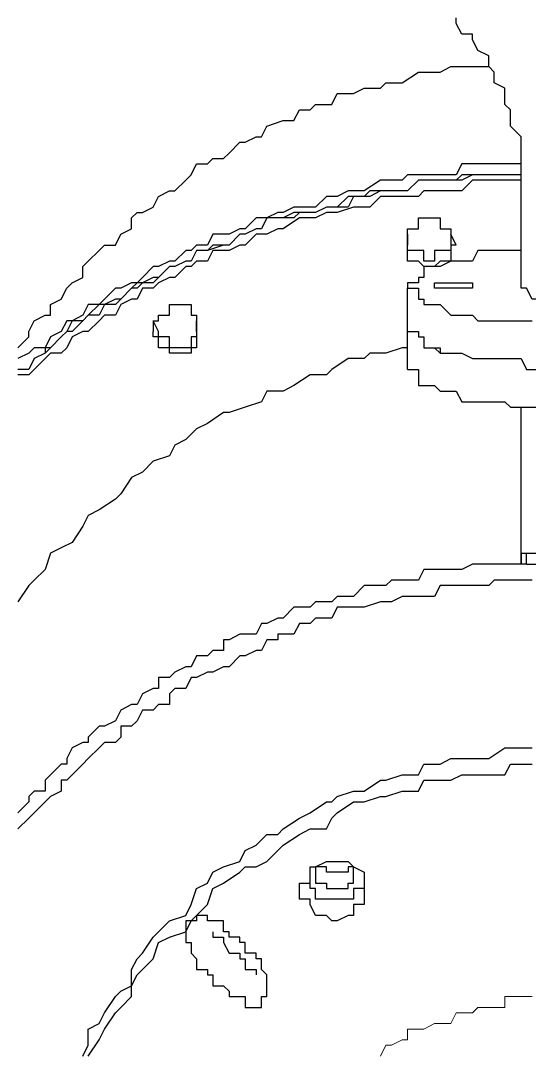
# Model space of a CAD drawing. Header units: millimetres. Extents: x 37084 to 180780, y -153145 to -16322.
# Drawn here: x 75475.4 to 75670.9, y -116561.1 to -116163.8 of the extents above; entities that cross this region are included whole.
import ezdxf

# ---------------------------------------------------------------- set-up
doc = ezdxf.new("R2010")
doc.units = ezdxf.units.MM
doc.header["$MEASUREMENT"] = 0
doc.linetypes.add('CONTINU', pattern=[0])
doc.layers.add('00', color=5, linetype='Continuous', lineweight=9)

# ---------------------------------------------------------------- blocks, each defined once
blk = doc.blocks.new('MBA')
at = {"color": 0, "linetype": 'ByBlock', "lineweight": 25}
for points in [[(1958029.15, 285665.31), (1958029.15, 285669.47), (1958029.15, 285671.55), (1958029.15, 285673.63), (1958029.15, 285677.79), (1958029.15, 285679.87), (1958024.99, 285684.04), (1958024.99, 285686.12), (1958024.99, 285690.28), (1958022.91, 285692.36), (1958022.91, 285696.52), (1958022.91, 285698.6), (1958018.75, 285700.68), (1958018.75, 285704.84), (1958016.67, 285706.92), (1958016.67, 285711.08), (1958012.51, 285713.16), (1958010.43, 285717.32), (1958010.43, 285719.4), (1958006.27, 285719.4), (1958004.19, 285723.56), (1958004.19, 285725.64)], [(1957835.7, 285598.75), (1957839.86, 285602.91), (1957839.86, 285604.99), (1957841.94, 285609.15), (1957846.1, 285611.23), (1957848.18, 285611.23), (1957848.18, 285615.39), (1957852.34, 285617.47), (1957854.42, 285621.63), (1957856.5, 285623.71), (1957860.66, 285625.79), (1957860.66, 285629.95), (1957862.74, 285632.03), (1957866.9, 285636.19), (1957868.98, 285638.27), (1957873.14, 285638.27), (1957875.22, 285642.43), (1957879.38, 285644.51), (1957879.38, 285648.67), (1957881.46, 285650.75), (1957883.54, 285650.75), (1957887.7, 285652.83), (1957889.78, 285656.99), (1957893.94, 285659.07), (1957896.02, 285659.07), (1957900.18, 285663.23), (1957902.26, 285665.31), (1957904.34, 285669.47), (1957908.5, 285669.47), (1957910.58, 285671.55), (1957914.74, 285671.55), (1957916.82, 285673.63), (1957920.98, 285677.79), (1957923.06, 285677.79), (1957927.22, 285679.87), (1957929.3, 285679.87), (1957931.38, 285684.04), (1957937.62, 285686.12), (1957941.78, 285686.12), (1957943.86, 285690.28), (1957948.02, 285690.28), (1957950.1, 285692.36), (1957954.27, 285692.36), (1957956.35, 285692.36), (1957958.43, 285696.52), (1957964.67, 285696.52), (1957968.83, 285698.6), (1957970.91, 285698.6), (1957975.07, 285698.6), (1957977.15, 285700.68), (1957979.23, 285700.68), (1957983.39, 285700.68), (1957989.63, 285704.84), (1957991.71, 285704.84), (1957995.87, 285704.84), (1957997.95, 285704.84), (1958002.11, 285706.92), (1958006.27, 285706.92), (1958010.43, 285706.92), (1958012.51, 285706.92), (1958016.67, 285706.92)], [(1958029.15, 285669.47), (1958024.99, 285669.47), (1958022.91, 285669.47), (1958018.75, 285669.47), (1958012.51, 285669.47), (1958010.43, 285669.47), (1958006.27, 285669.47), (1958004.19, 285665.31), (1958002.11, 285665.31), (1957997.95, 285665.31), (1957991.71, 285665.31), (1957989.63, 285665.31), (1957985.47, 285665.31), (1957983.39, 285663.23), (1957979.23, 285663.23), (1957977.15, 285663.23), (1957975.07, 285663.23), (1957968.83, 285659.07), (1957964.67, 285659.07), (1957962.59, 285659.07), (1957958.43, 285656.99), (1957956.35, 285656.99), (1957954.27, 285656.99), (1957950.1, 285652.83), (1957943.86, 285652.83), (1957941.78, 285652.83), (1957937.62, 285650.75), (1957935.54, 285650.75), (1957931.38, 285648.67), (1957929.3, 285648.67), (1957927.22, 285648.67), (1957923.06, 285644.51), (1957920.98, 285644.51), (1957916.82, 285642.43), (1957910.58, 285642.43), (1957908.5, 285638.27), (1957904.34, 285638.27), (1957902.26, 285636.19), (1957900.18, 285636.19), (1957896.02, 285632.03), (1957893.94, 285632.03), (1957889.78, 285629.95), (1957887.7, 285629.95), (1957883.54, 285625.79), (1957881.46, 285623.71), (1957879.38, 285623.71), (1957875.22, 285621.63), (1957873.14, 285621.63), (1957868.98, 285617.47), (1957866.9, 285615.39), (1957862.74, 285615.39), (1957860.66, 285611.23), (1957856.5, 285609.15), (1957854.42, 285609.15), (1957852.34, 285604.99), (1957848.18, 285602.91), (1957846.1, 285598.75), (1957841.94, 285598.75), (1957839.86, 285596.67), (1957835.7, 285594.59)], [(1958029.15, 285665.31), (1958024.99, 285665.31), (1958022.91, 285665.31), (1958016.67, 285665.31), (1958012.51, 285665.31), (1958010.43, 285665.31), (1958006.27, 285663.23), (1958004.19, 285663.23), (1958002.11, 285663.23), (1957995.87, 285663.23), (1957991.71, 285663.23), (1957989.63, 285663.23), (1957985.47, 285659.07), (1957983.39, 285659.07), (1957977.15, 285659.07), (1957975.07, 285659.07), (1957970.91, 285656.99), (1957968.83, 285656.99), (1957964.67, 285656.99), (1957962.59, 285652.83), (1957956.35, 285652.83), (1957954.27, 285652.83), (1957950.1, 285650.75), (1957948.02, 285650.75), (1957943.86, 285650.75), (1957941.78, 285648.67), (1957935.54, 285648.67), (1957931.38, 285648.67), (1957929.3, 285644.51), (1957927.22, 285644.51), (1957923.06, 285642.43), (1957920.98, 285642.43), (1957916.82, 285638.27), (1957914.74, 285638.27), (1957908.5, 285636.19), (1957904.34, 285636.19), (1957902.26, 285632.03), (1957900.18, 285632.03), (1957896.02, 285629.95), (1957893.94, 285629.95), (1957889.78, 285625.79), (1957887.7, 285623.71), (1957883.54, 285623.71), (1957881.46, 285621.63), (1957879.38, 285621.63), (1957875.22, 285617.47), (1957873.14, 285615.39), (1957866.9, 285615.39), (1957862.74, 285611.23), (1957860.66, 285609.15), (1957856.5, 285609.15), (1957854.42, 285604.99), (1957852.34, 285602.91), (1957848.18, 285598.75), (1957846.1, 285596.67), (1957841.94, 285594.59), (1957839.86, 285590.43), (1957835.7, 285590.43)], [(1958029.15, 285663.23), (1958024.99, 285663.23), (1958022.91, 285663.23), (1958016.67, 285663.23), (1958012.51, 285663.23), (1958010.43, 285663.23), (1958006.27, 285659.07), (1958004.19, 285659.07), (1957997.95, 285659.07), (1957995.87, 285659.07), (1957991.71, 285659.07), (1957989.63, 285656.99), (1957985.47, 285656.99), (1957979.23, 285656.99), (1957977.15, 285656.99), (1957975.07, 285656.99), (1957970.91, 285652.83), (1957968.83, 285652.83), (1957964.67, 285652.83), (1957958.43, 285650.75), (1957956.35, 285650.75), (1957954.27, 285650.75), (1957950.1, 285648.67), (1957948.02, 285648.67), (1957943.86, 285648.67), (1957937.62, 285644.51), (1957935.54, 285644.51), (1957931.38, 285642.43), (1957929.3, 285642.43), (1957927.22, 285642.43), (1957923.06, 285638.27), (1957920.98, 285638.27), (1957916.82, 285636.19), (1957910.58, 285636.19), (1957908.5, 285632.03), (1957904.34, 285632.03), (1957902.26, 285629.95), (1957900.18, 285629.95), (1957896.02, 285625.79), (1957893.94, 285625.79), (1957889.78, 285623.71), (1957887.7, 285621.63), (1957883.54, 285621.63), (1957881.46, 285617.47), (1957879.38, 285617.47), (1957875.22, 285615.39), (1957873.14, 285611.23), (1957868.98, 285611.23), (1957866.9, 285609.15), (1957862.74, 285604.99), (1957860.66, 285604.99), (1957856.5, 285602.91), (1957854.42, 285598.75), (1957852.34, 285596.67), (1957848.18, 285596.67), (1957846.1, 285594.59), (1957841.94, 285590.43), (1957839.86, 285588.35), (1957835.7, 285588.35)], [(1958029.15, 285665.31), (1958024.99, 285665.31), (1958022.91, 285665.31), (1958018.75, 285665.31), (1958012.51, 285665.31), (1958010.43, 285665.31), (1958006.27, 285665.31), (1958004.19, 285663.23), (1958002.11, 285663.23), (1957997.95, 285663.23), (1957991.71, 285663.23), (1957989.63, 285663.23), (1957985.47, 285659.07), (1957983.39, 285659.07), (1957979.23, 285659.07), (1957977.15, 285659.07), (1957970.91, 285659.07), (1957968.83, 285656.99), (1957964.67, 285656.99), (1957962.59, 285656.99), (1957958.43, 285652.83), (1957956.35, 285652.83), (1957954.27, 285652.83), (1957950.1, 285650.75), (1957943.86, 285650.75), (1957941.78, 285650.75), (1957937.62, 285648.67), (1957935.54, 285648.67), (1957931.38, 285648.67), (1957929.3, 285644.51), (1957927.22, 285644.51), (1957923.06, 285642.43), (1957920.98, 285642.43), (1957916.82, 285638.27), (1957910.58, 285638.27), (1957908.5, 285636.19), (1957904.34, 285636.19), (1957902.26, 285632.03), (1957900.18, 285632.03), (1957896.02, 285629.95), (1957893.94, 285629.95), (1957889.78, 285625.79), (1957887.7, 285625.79), (1957883.54, 285623.71), (1957881.46, 285623.71), (1957879.38, 285621.63), (1957875.22, 285617.47), (1957873.14, 285617.47), (1957868.98, 285615.39), (1957866.9, 285611.23), (1957862.74, 285611.23), (1957860.66, 285609.15), (1957856.5, 285604.99), (1957854.42, 285604.99), (1957852.34, 285602.91), (1957848.18, 285598.75), (1957846.1, 285598.75), (1957846.1, 285596.67), (1957841.94, 285594.59), (1957839.86, 285590.43), (1957835.7, 285590.43)], [(1958029.15, 285621.63), (1958029.15, 285665.31)], [(1957985.47, 285642.43), (1957985.47, 285644.51), (1957989.63, 285644.51), (1957989.63, 285648.67), (1957991.71, 285648.67), (1957995.87, 285648.67), (1957997.95, 285648.67), (1957997.95, 285644.51), (1958002.11, 285644.51), (1958002.11, 285642.43)], [(1957985.47, 285642.43), (1957985.47, 285638.27)], [(1958002.11, 285642.43), (1958002.11, 285638.27), (1958002.11, 285636.19), (1957997.95, 285636.19), (1957995.87, 285636.19), (1957995.87, 285632.03), (1957991.71, 285632.03), (1957991.71, 285636.19), (1957989.63, 285636.19), (1957985.47, 285636.19), (1957985.47, 285638.27), (1957985.47, 285642.43)], [(1958004.19, 285638.27), (1958002.11, 285642.43)], [(1958004.19, 285638.27), (1958002.11, 285638.27), (1958002.11, 285636.19), (1958002.11, 285632.03), (1957997.95, 285632.03), (1957995.87, 285629.95), (1957991.71, 285629.95), (1957989.63, 285632.03), (1957985.47, 285632.03), (1957985.47, 285636.19), (1957985.47, 285638.27)], [(1958029.15, 285636.19), (1958024.99, 285636.19), (1958022.91, 285636.19), (1958018.75, 285636.19), (1958016.67, 285636.19), (1958012.51, 285636.19), (1958010.43, 285632.03), (1958006.27, 285632.03), (1958004.19, 285632.03)], [(1958004.19, 285632.03), (1958002.11, 285632.03), (1957997.95, 285629.95), (1957995.87, 285629.95), (1957991.71, 285629.95), (1957991.71, 285625.79), (1957989.63, 285625.79), (1957989.63, 285623.71), (1957985.47, 285623.71), (1957985.47, 285621.63)], [(1957995.87, 285621.63), (1957995.87, 285623.71), (1957997.95, 285623.71)], [(1957997.95, 285623.71), (1958002.11, 285623.71), (1958004.19, 285623.71), (1958006.27, 285623.71), (1958010.43, 285623.71), (1958010.43, 285621.63)], [(1958029.15, 285621.63), (1958029.15, 285623.71)], [(1957985.47, 285604.99), (1957985.47, 285621.63)], [(1957985.47, 285621.63), (1957989.63, 285621.63), (1957989.63, 285617.47), (1957991.71, 285617.47), (1957991.71, 285615.39), (1957995.87, 285615.39), (1957997.95, 285615.39), (1958002.11, 285611.23), (1958004.19, 285611.23), (1958006.27, 285611.23), (1958010.43, 285611.23), (1958012.51, 285609.15), (1958016.67, 285609.15), (1958018.75, 285609.15), (1958022.91, 285609.15), (1958024.99, 285609.15), (1958029.15, 285609.15), (1958031.23, 285609.15), (1958033.31, 285609.15)], [(1958006.27, 285621.63), (1958004.19, 285621.63), (1958002.11, 285621.63), (1957997.95, 285621.63), (1957995.87, 285621.63)], [(1958010.43, 285621.63), (1958006.27, 285621.63)], [(1958058.27, 285617.47), (1958054.11, 285617.47), (1958052.03, 285617.47), (1958049.95, 285617.47), (1958045.79, 285617.47), (1958043.71, 285617.47), (1958039.55, 285617.47), (1958037.47, 285617.47), (1958033.31, 285617.47), (1958031.23, 285621.63), (1958029.15, 285621.63)], [(1957887.7, 285609.15), (1957889.78, 285609.15), (1957889.78, 285611.23), (1957893.94, 285611.23), (1957893.94, 285615.39), (1957896.02, 285615.39), (1957900.18, 285615.39), (1957902.26, 285615.39), (1957902.26, 285611.23), (1957904.34, 285611.23), (1957904.34, 285609.15)], [(1957887.7, 285609.15), (1957887.7, 285604.99)], [(1957904.34, 285609.15), (1957904.34, 285604.99), (1957904.34, 285602.91), (1957902.26, 285602.91), (1957902.26, 285598.75), (1957900.18, 285598.75), (1957896.02, 285598.75), (1957893.94, 285598.75), (1957893.94, 285602.91), (1957889.78, 285602.91), (1957889.78, 285604.99), (1957887.7, 285609.15)], [(1957904.34, 285604.99), (1957904.34, 285609.15)], [(1957904.34, 285604.99), (1957904.34, 285602.91), (1957904.34, 285598.75), (1957902.26, 285598.75), (1957902.26, 285596.67), (1957900.18, 285596.67), (1957896.02, 285596.67), (1957893.94, 285596.67), (1957893.94, 285598.75), (1957889.78, 285598.75), (1957889.78, 285602.91), (1957887.7, 285602.91), (1957887.7, 285604.99)], [(1957985.47, 285590.43), (1957985.47, 285604.99)], [(1957985.47, 285604.99), (1957989.63, 285604.99), (1957989.63, 285602.91), (1957991.71, 285602.91), (1957991.71, 285598.75), (1957995.87, 285598.75), (1957997.95, 285598.75), (1957997.95, 285596.67), (1958002.11, 285596.67), (1958004.19, 285596.67), (1958006.27, 285596.67), (1958010.43, 285594.59), (1958012.51, 285594.59), (1958016.67, 285594.59), (1958018.75, 285594.59), (1958022.91, 285594.59), (1958024.99, 285594.59), (1958029.15, 285594.59), (1958031.23, 285590.43), (1958033.31, 285590.43)], [(1957985.47, 285604.99), (1957989.63, 285604.99), (1957989.63, 285602.91), (1957991.71, 285602.91), (1957991.71, 285598.75), (1957995.87, 285598.75), (1957997.95, 285596.67), (1958002.11, 285596.67), (1958004.19, 285596.67), (1958006.27, 285596.67), (1958010.43, 285594.59), (1958012.51, 285594.59), (1958016.67, 285594.59), (1958018.75, 285594.59), (1958024.99, 285594.59), (1958029.15, 285594.59), (1958031.23, 285590.43), (1958033.31, 285590.43), (1958039.55, 285590.43), (1958043.71, 285590.43)], [(1957985.47, 285598.75), (1957983.39, 285598.75), (1957977.15, 285596.67), (1957970.91, 285596.67), (1957968.83, 285594.59), (1957962.59, 285594.59), (1957956.35, 285590.43), (1957954.27, 285588.35), (1957948.02, 285588.35), (1957941.78, 285584.19), (1957937.62, 285582.11), (1957931.38, 285582.11), (1957929.3, 285577.95), (1957923.06, 285575.87), (1957916.82, 285573.79), (1957914.74, 285573.79), (1957908.5, 285569.63), (1957904.34, 285567.55), (1957900.18, 285563.39), (1957896.02, 285561.31), (1957893.94, 285557.15), (1957887.7, 285555.07), (1957883.54, 285550.91), (1957879.38, 285548.82), (1957875.22, 285542.58), (1957873.14, 285540.5), (1957866.9, 285536.34), (1957862.74, 285534.26), (1957860.66, 285530.1), (1957856.5, 285523.86), (1957852.34, 285521.78), (1957848.18, 285519.7), (1957846.1, 285513.46), (1957841.94, 285509.3), (1957839.86, 285507.22), (1957835.7, 285500.98)], [(1957985.47, 285590.43), (1957989.63, 285590.43), (1957989.63, 285588.35), (1957989.63, 285584.19), (1957991.71, 285584.19), (1957995.87, 285584.19), (1957997.95, 285582.11), (1958002.11, 285582.11), (1958004.19, 285582.11), (1958006.27, 285577.95), (1958010.43, 285577.95), (1958012.51, 285577.95), (1958018.75, 285577.95), (1958022.91, 285577.95), (1958024.99, 285575.87), (1958029.15, 285575.87), (1958033.31, 285575.87), (1958037.47, 285575.87), (1958039.55, 285575.87), (1958045.79, 285575.87)], [(1958029.15, 285519.7), (1958029.15, 285515.54), (1958029.15, 285575.87)], [(1958029.15, 285519.7), (1958031.23, 285519.7), (1958033.31, 285519.7), (1958037.47, 285519.7), (1958039.55, 285519.7), (1958039.55, 285515.54), (1958043.71, 285515.54), (1958045.79, 285515.54)], [(1958031.23, 285515.54), (1958031.23, 285519.7)], [(1958029.15, 285515.54), (1958024.99, 285515.54), (1958022.91, 285515.54), (1958018.75, 285515.54), (1958016.67, 285515.54), (1958012.51, 285515.54), (1958010.43, 285515.54), (1958006.27, 285513.46), (1958004.19, 285513.46), (1958002.11, 285513.46), (1957997.95, 285513.46), (1957995.87, 285513.46), (1957991.71, 285513.46), (1957989.63, 285509.3), (1957985.47, 285509.3), (1957983.39, 285509.3), (1957979.23, 285509.3), (1957977.15, 285507.22), (1957975.07, 285507.22), (1957970.91, 285507.22), (1957968.83, 285507.22), (1957964.67, 285503.06), (1957962.59, 285503.06), (1957958.43, 285503.06), (1957956.35, 285500.98), (1957954.27, 285500.98), (1957950.1, 285500.98), (1957948.02, 285498.9), (1957943.86, 285498.9), (1957941.78, 285498.9), (1957937.62, 285494.74), (1957935.54, 285494.74), (1957931.38, 285492.66), (1957929.3, 285492.66), (1957927.22, 285488.5), (1957923.06, 285488.5), (1957920.98, 285488.5), (1957916.82, 285486.42), (1957914.74, 285486.42), (1957914.74, 285482.26), (1957910.58, 285482.26), (1957908.5, 285480.18), (1957904.34, 285480.18), (1957902.26, 285476.02), (1957900.18, 285476.02), (1957896.02, 285473.94), (1957893.94, 285471.86), (1957889.78, 285471.86), (1957889.78, 285467.7), (1957887.7, 285467.7), (1957883.54, 285465.62), (1957881.46, 285461.46), (1957879.38, 285461.46), (1957875.22, 285459.38), (1957873.14, 285455.22), (1957868.98, 285453.14), (1957866.9, 285453.14), (1957862.74, 285448.98), (1957862.74, 285446.9), (1957860.66, 285446.9), (1957856.5, 285444.82), (1957854.42, 285440.66), (1957854.42, 285438.58), (1957852.34, 285438.58), (1957848.18, 285434.42), (1957846.1, 285432.34), (1957846.1, 285428.18), (1957841.94, 285428.18), (1957839.86, 285426.1), (1957839.86, 285424.02), (1957835.7, 285419.86)], [(1958031.23, 285515.54), (1958029.15, 285515.54)], [(1958031.23, 285515.54), (1958058.27, 285515.54), (1958060.35, 285515.54)], [(1958033.31, 285509.3), (1958031.23, 285509.3), (1958029.15, 285509.3), (1958024.99, 285509.3), (1958022.91, 285509.3), (1958018.75, 285509.3), (1958016.67, 285507.22), (1958012.51, 285507.22), (1958010.43, 285507.22), (1958006.27, 285507.22), (1958004.19, 285507.22), (1958002.11, 285507.22), (1957997.95, 285507.22), (1957995.87, 285503.06), (1957991.71, 285503.06), (1957989.63, 285503.06), (1957985.47, 285503.06), (1957983.39, 285503.06), (1957979.23, 285500.98), (1957977.15, 285500.98), (1957975.07, 285500.98), (1957968.83, 285498.9), (1957964.67, 285498.9), (1957962.59, 285498.9), (1957958.43, 285498.9), (1957956.35, 285494.74), (1957954.27, 285494.74), (1957950.1, 285494.74), (1957948.02, 285492.66), (1957943.86, 285492.66), (1957941.78, 285488.5), (1957937.62, 285488.5), (1957935.54, 285488.5), (1957935.54, 285486.42), (1957931.38, 285486.42), (1957929.3, 285482.26), (1957927.22, 285482.26), (1957923.06, 285480.18), (1957920.98, 285480.18), (1957916.82, 285476.02), (1957914.74, 285476.02), (1957910.58, 285473.94), (1957908.5, 285473.94), (1957904.34, 285471.86), (1957902.26, 285471.86), (1957900.18, 285467.7), (1957896.02, 285467.7), (1957893.94, 285465.62), (1957893.94, 285461.46), (1957889.78, 285461.46), (1957887.7, 285459.38), (1957883.54, 285459.38), (1957881.46, 285455.22), (1957879.38, 285453.14), (1957875.22, 285453.14), (1957875.22, 285448.98), (1957873.14, 285446.9), (1957868.98, 285446.9), (1957866.9, 285444.82), (1957862.74, 285440.66), (1957860.66, 285438.58), (1957856.5, 285434.42), (1957854.42, 285432.34), (1957852.34, 285432.34), (1957852.34, 285428.18), (1957848.18, 285426.1), (1957846.1, 285424.02), (1957841.94, 285419.86), (1957839.86, 285417.77), (1957835.7, 285413.61)], [(1957860.66, 285326.25), (1957862.74, 285330.41), (1957862.74, 285336.65), (1957866.9, 285338.73), (1957868.98, 285342.89), (1957873.14, 285349.13), (1957875.22, 285351.21), (1957879.38, 285353.29), (1957879.38, 285359.53), (1957881.46, 285363.69), (1957883.54, 285365.77), (1957887.7, 285372.01), (1957889.78, 285374.09), (1957893.94, 285378.25), (1957900.18, 285380.33), (1957902.26, 285384.49), (1957904.34, 285390.73), (1957908.5, 285392.81), (1957910.58, 285396.97), (1957914.74, 285399.05), (1957920.98, 285401.13), (1957923.06, 285405.29), (1957927.22, 285407.37), (1957931.38, 285411.53), (1957935.54, 285411.53), (1957937.62, 285413.61), (1957943.86, 285417.77), (1957948.02, 285419.86), (1957954.27, 285424.02), (1957956.35, 285424.02), (1957958.43, 285426.1), (1957964.67, 285428.18), (1957968.83, 285428.18), (1957975.07, 285432.34), (1957977.15, 285432.34), (1957983.39, 285434.42), (1957989.63, 285434.42), (1957991.71, 285438.58), (1957997.95, 285438.58), (1958002.11, 285440.66), (1958006.27, 285440.66), (1958010.43, 285440.66), (1958016.67, 285440.66), (1958022.91, 285444.82), (1958024.99, 285444.82), (1958031.23, 285444.82), (1958033.31, 285444.82)], [(1957862.74, 285326.25), (1957866.9, 285332.49), (1957868.98, 285336.65), (1957873.14, 285342.89), (1957875.22, 285344.97), (1957879.38, 285349.13), (1957879.38, 285353.29), (1957881.46, 285357.45), (1957883.54, 285359.53), (1957887.7, 285363.69), (1957889.78, 285369.93), (1957893.94, 285372.01), (1957900.18, 285374.09), (1957902.26, 285378.25), (1957904.34, 285380.33), (1957908.5, 285384.49), (1957910.58, 285390.73), (1957914.74, 285392.81), (1957920.98, 285396.97), (1957923.06, 285399.05), (1957927.22, 285399.05), (1957931.38, 285401.13), (1957935.54, 285405.29), (1957937.62, 285407.37), (1957943.86, 285411.53), (1957948.02, 285413.61), (1957954.27, 285413.61), (1957956.35, 285417.77), (1957958.43, 285419.86), (1957964.67, 285424.02), (1957968.83, 285424.02), (1957975.07, 285426.1), (1957977.15, 285426.1), (1957983.39, 285428.18), (1957989.63, 285428.18), (1957991.71, 285432.34), (1957997.95, 285432.34), (1958002.11, 285432.34), (1958006.27, 285434.42), (1958010.43, 285434.42), (1958016.67, 285434.42), (1958022.91, 285434.42), (1958024.99, 285438.58), (1958031.23, 285438.58), (1958033.31, 285438.58)], [(1957943.86, 285390.73), (1957943.86, 285392.81), (1957948.02, 285392.81), (1957948.02, 285396.97), (1957948.02, 285399.05), (1957950.1, 285399.05), (1957954.27, 285401.13), (1957956.35, 285401.13)], [(1957956.35, 285401.13), (1957958.43, 285401.13), (1957962.59, 285401.13), (1957964.67, 285399.05), (1957968.83, 285396.97), (1957968.83, 285392.81), (1957968.83, 285390.73)], [(1957950.1, 285399.05), (1957950.1, 285396.97)], [(1957964.67, 285399.05), (1957962.59, 285399.05), (1957962.59, 285396.97), (1957958.43, 285396.97), (1957956.35, 285396.97), (1957954.27, 285396.97), (1957954.27, 285399.05), (1957950.1, 285399.05)], [(1957950.1, 285396.97), (1957950.1, 285392.81), (1957954.27, 285392.81), (1957954.27, 285390.73), (1957956.35, 285390.73), (1957958.43, 285390.73), (1957962.59, 285390.73), (1957962.59, 285392.81), (1957964.67, 285392.81), (1957964.67, 285396.97)], [(1957964.67, 285396.97), (1957964.67, 285399.05)], [(1957956.35, 285386.57), (1957954.27, 285386.57), (1957950.1, 285386.57), (1957950.1, 285390.73), (1957948.02, 285390.73), (1957948.02, 285392.81)], [(1957968.83, 285392.81), (1957968.83, 285390.73), (1957964.67, 285390.73), (1957964.67, 285386.57), (1957962.59, 285386.57), (1957958.43, 285386.57), (1957956.35, 285386.57)], [(1957956.35, 285378.25), (1957954.27, 285380.33), (1957950.1, 285380.33), (1957948.02, 285384.49), (1957948.02, 285386.57), (1957943.86, 285386.57), (1957943.86, 285390.73)], [(1957968.83, 285390.73), (1957968.83, 285386.57), (1957968.83, 285384.49), (1957964.67, 285384.49), (1957964.67, 285380.33), (1957962.59, 285380.33), (1957958.43, 285378.25), (1957956.35, 285378.25)], [(1957920.98, 285372.01), (1957916.82, 285372.01), (1957916.82, 285374.09), (1957914.74, 285374.09), (1957914.74, 285378.25), (1957910.58, 285378.25), (1957908.5, 285378.25), (1957908.5, 285380.33), (1957904.34, 285380.33), (1957904.34, 285378.25), (1957902.26, 285378.25)], [(1957902.26, 285378.25), (1957900.18, 285378.25), (1957900.18, 285374.09), (1957900.18, 285372.01), (1957900.18, 285369.93), (1957902.26, 285369.93), (1957902.26, 285365.77), (1957904.34, 285363.69), (1957904.34, 285359.53), (1957908.5, 285359.53), (1957908.5, 285357.45), (1957910.58, 285357.45), (1957910.58, 285353.29)], [(1957910.58, 285374.09), (1957910.58, 285372.01), (1957914.74, 285372.01), (1957914.74, 285369.93), (1957916.82, 285365.77), (1957920.98, 285365.77), (1957920.98, 285363.69)], [(1957931.38, 285349.13), (1957931.38, 285351.21), (1957931.38, 285353.29), (1957931.38, 285357.45), (1957929.3, 285359.53), (1957929.3, 285363.69), (1957927.22, 285363.69), (1957927.22, 285365.77), (1957923.06, 285365.77), (1957923.06, 285369.93), (1957920.98, 285369.93), (1957920.98, 285372.01)], [(1957920.98, 285363.69), (1957923.06, 285363.69), (1957923.06, 285359.53), (1957927.22, 285359.53), (1957927.22, 285357.45)], [(1957910.58, 285353.29), (1957914.74, 285353.29), (1957916.82, 285351.21), (1957916.82, 285349.13), (1957920.98, 285349.13), (1957923.06, 285349.13), (1957923.06, 285344.97), (1957927.22, 285344.97), (1957929.3, 285344.97), (1957929.3, 285349.13), (1957931.38, 285349.13)]]:
    blk.add_lwpolyline(points, dxfattribs=at)
at = {"color": 0, "linetype": 'ByBlock', "lineweight": 13}
blk.add_lwpolyline([(1957975.07, 285326.25), (1957977.15, 285330.41), (1957979.23, 285330.41), (1957983.39, 285332.49), (1957985.47, 285332.49), (1957985.47, 285336.65), (1957989.63, 285336.65), (1957991.71, 285336.65), (1957995.87, 285338.73), (1957997.95, 285338.73), (1958002.11, 285338.73), (1958004.19, 285342.89), (1958006.27, 285342.89), (1958010.43, 285342.89), (1958012.51, 285344.97), (1958016.67, 285344.97), (1958018.75, 285344.97), (1958022.91, 285344.97), (1958022.91, 285349.13), (1958024.99, 285349.13), (1958029.15, 285349.13), (1958031.23, 285349.13), (1958033.31, 285349.13)], dxfattribs=at)

msp = doc.modelspace()

# ---------------------------------------------------------------- block references
at = {"layer": '00', "linetype": 'CONTINU', "lineweight": 20}
msp.add_blockref('MBA', (-1882361.32, -401888.42, 0), dxfattribs=at)

doc.saveas('drawing.dxf')
